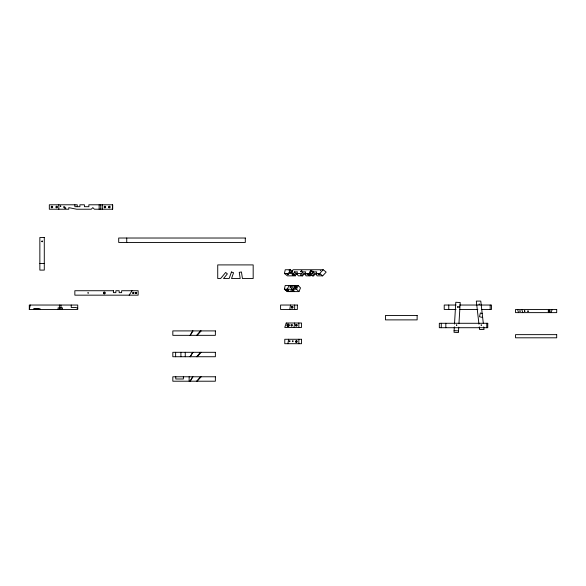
<?xml version="1.0" encoding="UTF-8"?>
<svg xmlns="http://www.w3.org/2000/svg" width="586" height="586" viewBox="0 0 586 586"><rect width="100%" height="100%" fill="white"/><g stroke="black" fill="none" stroke-linecap="round" stroke-linejoin="round"><path stroke-width="0.88" d="M77.242 206.697L77.242 204.792L49.327 204.792L49.327 209.224L68.782 209.224L68.782 207.642L76.693 209.224L91.248 209.224L92.83 207.642L94.412 209.224L112.629 209.224L112.629 204.792L88.867 204.792L88.867 206.697L84.435 206.697L84.435 204.792L79.894 204.792L79.894 206.697L74.862 206.697L74.862 204.792M313.21 271.589L312.528 271.106A1.392 0.703 -51.6 0 1 313.1 271.508M287.067 289.587L288.539 290.4L287.045 289.609L288.942 285.865L289.652 285.953M288.971 270.219L289.704 270.197M454.333 326.834L454.011 332.291L458.428 332.555L458.757 327.098M454.494 324.102L455.791 302.266L460.215 302.53L458.948 323.809M289.792 309.467L290.48 305.035M287.909 343.704L288.605 339.272M293.974 327.442L294.663 323.011M29.3 309.467L29.3 305.035L77.733 305.035L77.733 309.467L29.3 309.467L30.267 305.035M295.293 275.845L293.703 273.486L294.516 271.875L296.113 274.233L295.293 275.845L287.404 275.845L284.422 273.486L285.25 269.743L290.385 269.743L292.268 271.237L288.986 272.512L290.385 269.743M284.371 289.242L285.199 285.499L298.069 285.499L300.515 287.865L298.955 291.608L287.345 291.608L284.371 289.242L296.509 289.242L298.955 291.608M287.345 291.608L287.682 290.114M296.509 289.242L298.069 285.499M550.84 312.631L552.261 309.467M528.316 310.88L528.176 311.664M288.986 272.512L291.63 272.512L293.037 269.743L323.186 269.743L326.168 272.109L322.681 275.845L317.033 275.845L315.979 273.486L316.792 271.875L313.51 271.875L312.697 273.486L313.752 275.845L312.433 275.845L309.408 274.314M311.195 274.512L310.133 275.845L305.987 275.845L304.925 273.486L305.745 271.875L302.464 271.875L303.519 274.233L302.706 275.845L298.289 275.845L296.699 273.486L297.512 271.875L294.516 271.875M302.706 275.845L301.644 273.486L302.464 271.875M313.752 275.845L314.565 274.233L313.51 271.875M288.019 290.019L286.906 289.806L287.44 289.528M190.084 335.339L192.669 330.907M190.084 356.735L192.237 353.043M190.084 381.208L192.669 376.776M190.282 335.339L192.977 330.907M190.282 356.735L192.977 352.303M190.216 381.208L192.919 376.776M129.169 295.161L132.033 290.729M524.426 311.466L524.565 310.668M312.433 275.845L313.041 275.083M63.632 206.799L63.632 207.261M196.64 335.339L200.515 330.907M196.64 356.735L200.515 352.303M196.64 381.208L200.515 376.776M197.13 335.339L201.174 330.907M197.13 356.735L201.174 352.303M197.13 381.208L201.174 376.776M315.979 273.486L319.7 273.486L323.186 269.743M320.322 270.644L320.732 270.703M64.108 207.261L64.13 206.821M65.507 207.913L65.507 208.499M64.753 206.726L64.753 207.334M64.775 208.484L64.775 207.927M65.786 208.484L65.786 207.927M301.629 270.454L300.669 271.728M291.63 272.512L292.619 272.131M309.965 272.541L311.034 270.886M300.911 271.787L301.878 270.512M318.469 273.926L319.729 274.57M319.619 274.695L318.41 274.036M310.675 270.622L309.555 272.365M39.855 263.473L44.287 263.473M284.422 273.486L293.703 273.486M296.699 273.486L301.644 273.486M304.925 273.486L312.697 273.486M296.113 274.233L297.607 274.233M303.519 274.233L305.98 274.233M314.565 274.233L317.026 274.233M311.107 274.314L307.108 274.314L310.133 275.845M456.04 305.035L444.225 305.035L444.225 309.467L456.04 309.467M459.68 305.035L491.5 305.035L491.5 309.467L481.502 309.467M457.336 306.712L458.062 306.712M457.336 307.284L458.062 307.284M459.68 309.467L477.861 309.467M454.106 330.643L458.53 330.907M482.183 313.4L480.33 313.005L479.531 316.777L482.644 317.436M77.733 308.199L75.784 307.496L71.228 307.496L71.228 305.035M319.062 273.625C317.663 273.244 320.835 275.002 319.575 273.904M527.861 311.657L527.73 310.88M524.814 310.668L524.953 311.466M319.48 273.933L318.93 273.772M319.7 273.486L322.681 275.845M295.622 286.012L294.978 285.499L293.088 289.242L293.733 289.755L292.004 289.755L291.359 289.242L293.256 285.499L293.901 286.012M310.858 272.029L310.866 271.15L311.371 271.582M134.033 292.597L134.091 292.707M136.677 292.648L136.728 292.766M132.912 293.227C134.341 293.791 134.216 293.139 132.905 293.198M521.789 309.467L522.763 312.631M517.585 309.467L518.559 312.631M312.199 271.714C311.584 271.12 313.415 272.417 312.997 272.007A1.392 0.703 -51.6 0 1 312.294 271.677M483.333 323.479L480.776 301.094L476.315 301.094L478.96 324.197M483.728 326.915L484.029 329.53L479.568 329.53L479.26 326.863M490.182 305.035L490.182 309.467M486.79 323.282L486.79 327.713M448.759 305.035L448.759 309.467M445.829 323.282L445.829 327.713M441.273 323.282L441.273 327.713M298.853 323.011L298.853 327.442M298.853 339.272L298.853 343.704M294.67 305.035L294.67 309.467M189.146 376.776L189.146 381.208M185.257 352.303L185.257 356.735M183.396 376.776L183.396 378.988L175.778 378.988L175.778 376.776M180.913 352.303L180.913 356.735M175.632 352.303L175.632 356.735M126.737 238.019L126.737 242.45M112.629 204.792L112.629 209.224M102.308 204.792L102.308 209.224M100.726 204.792L100.726 209.224M99.144 204.792L99.144 209.224M62.519 309.467L62.519 307.884L58.08 307.884L58.08 309.467M60.951 305.035L60.951 309.467M59.376 305.035L59.376 309.467M58.827 204.792L58.827 209.224M40.112 308.785L40.112 309.467M39.606 309.467L39.606 308.785L35.145 308.785L35.145 309.467M38.207 309.467L38.207 308.566L33.746 308.566L33.746 309.467M35.658 308.785L35.658 309.467M293.974 274.636A0.923 0.527 0 0 1 292.861 275.149A0.923 0.527 0 0 1 292.216 274.416A0.923 0.527 0 0 1 293.601 274.204M310.866 272.534A0.974 0.63 -90 0 1 310.419 271.421A0.974 0.63 -90 0 1 311.085 270.622A0.974 0.63 -90 0 1 311.664 271.567M293.923 290.392A0.923 0.527 0 0 1 292.802 290.905A0.923 0.527 0 0 1 292.165 290.173A0.923 0.527 0 0 1 293.542 289.96M291.125 290.905A0.894 0.454 -51.6 0 1 290.385 291.352A0.894 0.454 -51.6 0 1 290.151 290.846M288.583 290.48A1.406 0.696 16.8 0 1 286.7 290.268A1.406 0.696 16.8 0 1 286.312 289.184M287.704 289.184A1.406 0.696 16.8 0 1 288.078 289.338M295.344 288.612A1.201 0.718 -54 0 1 296.252 286.832M295.454 288.598A1.091 0.659 -54 0 1 295.483 287.704A1.091 0.659 -54 0 1 296.245 286.913M292.546 290.378L293.923 291.242L292.092 290.539L293.366 290.231L292.553 290.348M292.604 274.614C293.908 273.977 294.062 277.31 292.641 274.614M300.655 274.849L301.871 275.713L300.655 274.834M51.605 206.997L52.235 207.026L51.605 206.983M56.351 206.997L56.981 207.026L56.351 206.983M109.069 206.997L109.699 207.026L109.069 206.983M132.854 292.912C132.89 292.436 134.802 291.835 132.854 292.89M135.469 292.912C135.835 294.223 137.776 292.919 135.652 293.396C135.117 291.975 137.695 292.092 135.469 292.89M41.753 241.3C42.602 242.882 42.895 239.894 41.76 241.256M287.074 273.896L288.59 274.636L287.081 273.874M456.399 325.084L456.963 325.149L456.406 325.047M458.897 306.976L459.453 307.02L458.897 306.976M481.084 325.069L481.648 325.142L481.099 325.01M479.048 304.2L479.612 304.259L479.048 304.163M60.307 206.104L60.937 206.162L60.314 206.074M87.871 292.919L88.501 293L87.878 292.89M104.586 206.983L105.216 207.041L104.586 206.983M103.978 292.912C104.689 294.304 105.055 291.66 103.986 292.875M519.694 311.02L520.324 311.078L519.694 311.02M548.833 311.02L549.463 311.078L548.833 311.02M289.22 341.162C289.989 342.942 290.619 339.653 289.22 341.162M292.341 341.162C293.103 342.942 293.754 339.646 292.341 341.162M291.747 307.189C292.495 308.947 293.132 305.709 291.747 307.189M295.93 325.171C296.611 326.907 297.38 323.765 295.937 325.127M295.93 341.433C296.831 343.14 297.102 339.953 295.93 341.433M286.232 323.011L284.774 327.442L301.534 327.442L301.534 323.011L286.232 323.011M231.455 271.999L229.17 278.518L223.544 278.518L227.368 273.882L225.654 272.468L220.666 278.518L217.728 278.518L217.728 264.909L253.174 264.909L253.174 278.518L242.436 278.518L241.447 271.985L239.249 272.322L240.187 278.518L231.529 278.518L233.558 272.732L231.455 271.999M44.287 237.506L39.855 237.506L39.855 270.102L44.287 270.102L44.287 237.506M245.3 238.019L118.702 238.019L118.702 242.45L245.3 242.45L245.3 238.019M113.398 290.729L74.847 290.729L74.847 295.161L138.142 295.161L138.142 290.729L121.639 290.729L121.639 292.641L119.163 292.641L119.163 290.729L115.874 290.729L115.874 292.641L113.398 292.641L113.398 290.729M297.351 305.035L280.591 305.035L280.591 309.467L297.351 309.467L297.351 305.035M556.7 309.467L515.555 309.467L515.555 312.631L556.7 312.631L556.7 309.467M417.129 315.458L385.478 315.458L385.478 319.883L417.129 319.883L417.129 315.458M487.757 323.282L439.324 323.282L439.324 327.713L487.757 327.713L487.757 323.282M215.37 330.907L172.826 330.907L172.826 335.339L215.37 335.339L215.37 330.907M556.7 334.643L515.555 334.643L515.555 337.807L556.7 337.807L556.7 334.643M301.534 339.272L284.774 339.272L284.774 343.704L301.534 343.704L301.534 339.272M215.37 352.303L172.826 352.303L172.826 356.735L215.37 356.735L215.37 352.303M215.37 376.776L172.826 376.776L172.826 381.208L215.37 381.208L215.37 376.776M548.606 311.862A0.982 0.982 0 0 0 550.129 311.115A0.982 0.982 0 0 0 548.716 310.17A0.982 0.982 0 0 0 548.606 311.862M108.989 207.693A0.791 0.791 0 0 0 110.175 207.012A0.791 0.791 0 0 0 108.989 206.323A0.791 0.791 0 0 0 108.989 207.693M104.506 207.693A0.791 0.791 0 0 0 105.692 207.012A0.791 0.791 0 0 0 104.506 206.323A0.791 0.791 0 0 0 104.506 207.693M51.524 207.693A0.791 0.791 0 0 0 52.711 207.012A0.791 0.791 0 0 0 51.524 206.323A0.791 0.791 0 0 0 51.524 207.693M56.271 207.693A0.791 0.791 0 0 0 57.457 207.012A0.791 0.791 0 0 0 56.271 206.323A0.791 0.791 0 0 0 56.271 207.693M103.898 293.776A0.96 0.96 0 0 0 105.334 292.949A0.96 0.96 0 0 0 103.898 292.114A0.96 0.96 0 0 0 103.898 293.776M290.817 287.352A0.894 0.454 -51.6 0 0 291.345 286.049A0.894 0.454 -51.6 0 0 290.202 286.854A0.894 0.454 -51.6 0 0 290.817 287.352M286.371 290.671A1.428 0.461 26.9 0 0 288.473 291.301A1.428 0.461 26.9 0 0 286.766 289.975A1.428 0.461 26.9 0 0 286.371 290.671M295.366 287.99A1.201 0.608 -51.6 0 0 296.084 286.246A1.201 0.608 -51.6 0 0 294.553 287.323A1.201 0.608 -51.6 0 0 295.366 287.99M291.806 307.965A0.828 0.828 0 0 0 293.059 307.262A0.828 0.828 0 0 0 291.821 306.529A0.828 0.828 0 0 0 291.806 307.965M295.989 325.948A0.828 0.828 0 0 0 297.241 325.237A0.828 0.828 0 0 0 296.003 324.505A0.828 0.828 0 0 0 295.989 325.948M291.293 325.904A0.791 0.791 0 0 0 292.502 325.252A0.791 0.791 0 0 0 291.337 324.534A0.791 0.791 0 0 0 291.293 325.904M287.411 326.241A1.209 1.209 0 0 0 289.279 325.296A1.209 1.209 0 0 0 287.521 324.153A1.209 1.209 0 0 0 287.411 326.241M287.653 325.904A0.791 0.791 0 0 0 288.861 325.252A0.791 0.791 0 0 0 287.697 324.534A0.791 0.791 0 0 0 287.653 325.904M295.989 342.202A0.828 0.828 0 0 0 297.241 341.499A0.828 0.828 0 0 0 296.003 340.766A0.828 0.828 0 0 0 295.989 342.202"/></g></svg>
